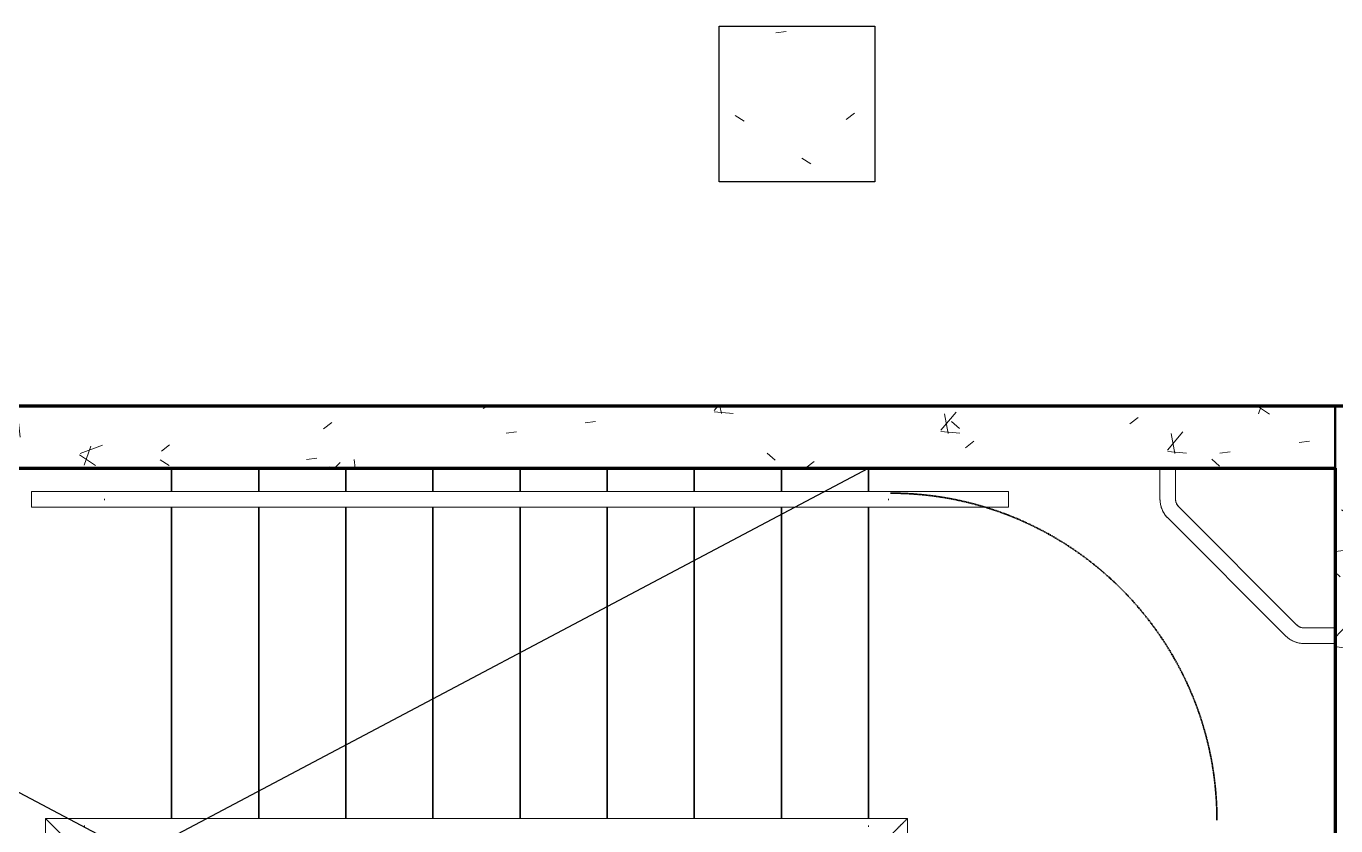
# Model space of a CAD drawing. Header units: millimetres. Extents: x -1379 to 1385823, y -4884429 to 548763.
# Drawn here: x 512493 to 516702, y -2305340 to -2302771 of the extents above; entities that cross this region are included whole.
import ezdxf

# ---------------------------------------------------------------- set-up
doc = ezdxf.new("R2010")
doc.units = ezdxf.units.MM
doc.linetypes.add('DPA_Hidden 100', pattern=[6, 4, -2])
doc.linetypes.add('DPA_Hidden 250', pattern=[3, 2, -1])
doc.layers.add('000 - CONCRETE_COL_CUT_COLOR_5', color=7, linetype='Continuous')
doc.layers.add('000 - CONCRETE_EX_BUILDING_MAIN_COLOR_1', color=7, linetype='Continuous')
for name, color, linetype, lineweight in [('_ _ A-DETL-OPENING', 7, 'Continuous', 25), ('A-COLS-E', 7, 'Continuous', 35), ('A-DETL-HDLN', 7, 'DPA_Hidden 100', 35), ('A-FLOR-E', 7, 'Continuous', 35), ('A-FLOR-HRAL', 7, 'Continuous', 35), ('A-WALL', 7, 'Continuous', 70), ('A-WALL-PATT', 7, 'Continuous', 70), ('S-STRS-E', 7, 'Continuous', 35), ('WALL-E', 7, 'Continuous', 50)]:
    doc.layers.add(name, color=color, linetype=linetype, lineweight=lineweight)
pattern_1 = [(50, (-216781.46, 2306690.5), (728.7365, -63.75582), [76.2, -838.2]), (355, (-216781.5, 2306690.5), (-140.97162, 764.2276), [60.96, -670.56]), (100.451, (-216720.74, 2306685.2), (587.77, 700.46675), [64.76, -712.36]), (46.184, (-216781.5, 2306893.7), (1084.31624, -168.17096), [114.3, -1257.3]), (96.636, (-216691.1, 2306879.7), (949.6099, 989.70985), [97.14, -1068.54]), (351.184, (-216781.5, 2306893.7), (949.62055, 989.70115), [91.44, -1005.84]), (21, (-216679.86, 2306842.9), (606.45787, -409.06057), [76.2, -838.2]), (326, (-216679.9, 2306842.9), (247.20834, 736.75292), [60.96, -670.56]), (71.451, (-216629.3, 2306808.8), (853.66825, 327.68547), [64.76, -712.36]), (37.5, (-216781.46, 2306690.48), (12.354693, 338.22012), [33.528, -628.904, 33.528, -647.192, -673.1]), (37.5, (-216781.46, 2306690.48), (12.354693, 338.22012), [-1343.152, 33.528, -639.572]), (7.5, (-216781.46, 2306690.48), (267.278874, 400.722127), [33.528, -354.584, 33.528, -613.664, -256.54]), (7.5, (-216781.46, 2306690.48), (267.278874, 400.722127), [-1035.304, 33.528, -223.012]), (327.5, (-217008.03, 2306690.48), (542.36333, -22.915345), [33.528, -220.472, 33.528, -758.952, -1051.56]), (327.5, (-217008.03, 2306690.48), (542.36333, -22.915345), [-1046.48, 33.528, -1018.032]), (317.5, (-217109.63, 2306690.5), (592.51696, 101.70711), [33.528, -296.672, 33.528, -492.76, -746.76]), (317.5, (-217109.63, 2306690.5), (592.51696, 101.70711), [-856.488, 33.528, -713.232])]

# ---------------------------------------------------------------- blocks, each defined once
blk = doc.blocks.new('DPA_Rectangular - 500 x 500mm-V6-IV01 - LOWER ROOF LEVEL PLAN')
at = {"layer": '000 - CONCRETE_COL_CUT_COLOR_5', "lineweight": 9}
h = blk.add_hatch(dxfattribs=at)
h.set_pattern_fill('FP_7', style=0, pattern_type=2)
h.set_pattern_definition([(50, (-229406.46, 2313145.5), (728.7365, -63.75582), [76.2, -838.2]), (355, (-229406.5, 2313145.5), (-140.97162, 764.2276), [60.96, -670.56]), (100.451, (-229345.74, 2313140.2), (587.77, 700.46675), [64.76, -712.36]), (46.184, (-229406.5, 2313348.7), (1084.31624, -168.17096), [114.3, -1257.3]), (96.636, (-229316.1, 2313334.7), (949.6099, 989.70985), [97.14, -1068.54]), (351.184, (-229406.5, 2313348.7), (949.62055, 989.70115), [91.44, -1005.84]), (21, (-229304.86, 2313297.9), (606.45787, -409.06057), [76.2, -838.2]), (326, (-229304.9, 2313297.9), (247.20834, 736.75292), [60.96, -670.56]), (71.451, (-229254.3, 2313263.8), (853.66825, 327.68547), [64.76, -712.36]), (37.5, (-229406.46, 2313145.48), (12.354693, 338.22012), [33.528, -628.904, 33.528, -1320.292]), (37.5, (-229406.46, 2313145.48), (12.354693, 338.22012), [-695.96, -647.192, 33.528, -639.572]), (7.5, (-229406.46, 2313145.48), (267.278874, 400.722127), [33.528, -354.584, 33.528, -870.204]), (7.5, (-229406.46, 2313145.48), (267.278874, 400.722127), [-421.64, -613.664, 33.528, -223.012]), (327.5, (-229633.03, 2313145.48), (542.36333, -22.915345), [33.528, -220.472, 33.528, -1810.512]), (327.5, (-229633.03, 2313145.48), (542.36333, -22.915345), [-287.528, -758.952, 33.528, -1018.032]), (317.5, (-229734.63, 2313145.5), (592.51696, 101.70711), [33.528, -296.672, 33.528, -1239.52]), (317.5, (-229734.63, 2313145.5), (592.51696, 101.70711), [-363.728, -492.76, 33.528, -713.232])])
h.paths.add_polyline_path([(250, -250), (250, 250), (-250, 250), (-250, -250)])
at = {"layer": '000 - CONCRETE_COL_CUT_COLOR_5', "color": 7}
for p, q in [((-250, 250), (250, 250)), ((-250, -250), (-250, 250)), ((250, 250), (250, -250)), ((250, -250), (-250, -250))]:
    blk.add_line(p, q, dxfattribs=at)
blk = doc.blocks.new('Railing - Railing-4928386-IV01 - LOWER ROOF LEVEL PLAN')
at = {"layer": '000 - CONCRETE_EX_BUILDING_MAIN_COLOR_1', "color": 7, "lineweight": 9}
for p, q in [((294346.6, -2306957.7), (294346.6, -2307057.2)), ((294347.5, -2306957.7), (294395.8, -2306957.7)), ((294395.8, -2306957.7), (294347.5, -2306957.7)), ((294396.6, -2307057.2), (294396.6, -2306957.7)), ((294785.4, -2307460.5), (294406.9, -2307081.9)), ((294371.5, -2307117.3), (294750.1, -2307495.8)), ((294909.6, -2307470.7), (294810.2, -2307470.7)), ((294909.6, -2307519.9), (294909.6, -2307471.6)), ((294909.6, -2307471.6), (294909.6, -2307519.9)), ((294810.2, -2307520.7), (294909.6, -2307520.7))]:
    blk.add_line(p, q, dxfattribs=at)
at = {"layer": '000 - CONCRETE_EX_BUILDING_MAIN_COLOR_1', "color": 7, "lineweight": 9, "flags": 128}
for points in [[(294346.6, -2307057.2), (294346.7, -2307060.6), (294346.9, -2307064), (294347.2, -2307067.4), (294347.7, -2307070.7), (294348.3, -2307074.1), (294349.1, -2307077.4), (294349.9, -2307080.7), (294350.9, -2307083.9), (294352.1, -2307087.1), (294353.3, -2307090.3), (294354.7, -2307093.4), (294356.2, -2307096.4), (294357.9, -2307099.4), (294359.6, -2307102.3), (294361.5, -2307105.2), (294363.5, -2307108), (294365.5, -2307110.6), (294367.7, -2307113.2), (294370, -2307115.8), (294371.5, -2307117.3)], [(294406.9, -2307081.9), (294405.9, -2307080.9), (294405, -2307079.9), (294404.1, -2307078.8), (294403.3, -2307077.7), (294402.5, -2307076.5), (294401.7, -2307075.4), (294401, -2307074.1), (294400.4, -2307072.9), (294399.8, -2307071.6), (294399.2, -2307070.4), (294398.7, -2307069), (294398.3, -2307067.7), (294397.9, -2307066.4), (294397.5, -2307065), (294397.2, -2307063.6), (294397, -2307062.3), (294396.8, -2307060.9), (294396.7, -2307059.5), (294396.6, -2307058.1), (294396.6, -2307057.2)], [(294810.2, -2307470.7), (294808.8, -2307470.7), (294807.4, -2307470.6), (294806, -2307470.5), (294804.6, -2307470.3), (294803.2, -2307470), (294801.8, -2307469.7), (294800.5, -2307469.4), (294799.2, -2307469), (294797.8, -2307468.5), (294796.5, -2307468), (294795.3, -2307467.4), (294794, -2307466.8), (294792.8, -2307466.1), (294791.6, -2307465.4), (294790.4, -2307464.6), (294789.3, -2307463.8), (294788.2, -2307462.9), (294787.1, -2307462), (294786.1, -2307461.1), (294785.4, -2307460.5)], [(294750.1, -2307495.8), (294752.5, -2307498.2), (294755.1, -2307500.4), (294757.7, -2307502.6), (294760.4, -2307504.6), (294763.2, -2307506.6), (294766.1, -2307508.4), (294769, -2307510.1), (294772, -2307511.7), (294775.1, -2307513.2), (294778.2, -2307514.5), (294781.4, -2307515.7), (294784.6, -2307516.8), (294787.9, -2307517.8), (294791.2, -2307518.6), (294794.5, -2307519.3), (294797.9, -2307519.8), (294801.2, -2307520.3), (294804.6, -2307520.5), (294808, -2307520.7), (294810.2, -2307520.7)]]:
    blk.add_lwpolyline(points, dxfattribs=at)
blk = doc.blocks.new('Handrail Type - Handrail_Internal_-4928391-IV01 - LOWER ROOF LEVEL PLAN')
at = {"layer": '000 - CONCRETE_EX_BUILDING_MAIN_COLOR_1', "color": 7, "lineweight": 9}
for p, q in [((294346.6, -2306957.7), (294346.6, -2307057.2)), ((294347.5, -2306957.7), (294395.8, -2306957.7)), ((294395.8, -2306957.7), (294347.5, -2306957.7)), ((294396.6, -2307057.2), (294396.6, -2306957.7)), ((294785.4, -2307460.5), (294406.9, -2307081.9)), ((294371.5, -2307117.3), (294750.1, -2307495.8)), ((294909.6, -2307470.7), (294810.2, -2307470.7)), ((294909.6, -2307519.9), (294909.6, -2307471.6)), ((294909.6, -2307471.6), (294909.6, -2307519.9)), ((294810.2, -2307520.7), (294909.6, -2307520.7))]:
    blk.add_line(p, q, dxfattribs=at)
at = {"layer": '000 - CONCRETE_EX_BUILDING_MAIN_COLOR_1', "color": 7, "lineweight": 9, "flags": 128}
for points in [[(294346.6, -2307057.2), (294346.7, -2307060.6), (294346.9, -2307064), (294347.2, -2307067.4), (294347.7, -2307070.7), (294348.3, -2307074.1), (294349.1, -2307077.4), (294349.9, -2307080.7), (294350.9, -2307083.9), (294352.1, -2307087.1), (294353.3, -2307090.3), (294354.7, -2307093.4), (294356.2, -2307096.4), (294357.9, -2307099.4), (294359.6, -2307102.3), (294361.5, -2307105.2), (294363.5, -2307108), (294365.5, -2307110.6), (294367.7, -2307113.2), (294370, -2307115.8), (294371.5, -2307117.3)], [(294406.9, -2307081.9), (294405.9, -2307080.9), (294405, -2307079.9), (294404.1, -2307078.8), (294403.3, -2307077.7), (294402.5, -2307076.5), (294401.7, -2307075.4), (294401, -2307074.1), (294400.4, -2307072.9), (294399.8, -2307071.6), (294399.2, -2307070.4), (294398.7, -2307069), (294398.3, -2307067.7), (294397.9, -2307066.4), (294397.5, -2307065), (294397.2, -2307063.6), (294397, -2307062.3), (294396.8, -2307060.9), (294396.7, -2307059.5), (294396.6, -2307058.1), (294396.6, -2307057.2)], [(294810.2, -2307470.7), (294808.8, -2307470.7), (294807.4, -2307470.6), (294806, -2307470.5), (294804.6, -2307470.3), (294803.2, -2307470), (294801.8, -2307469.7), (294800.5, -2307469.4), (294799.2, -2307469), (294797.8, -2307468.5), (294796.5, -2307468), (294795.3, -2307467.4), (294794, -2307466.8), (294792.8, -2307466.1), (294791.6, -2307465.4), (294790.4, -2307464.6), (294789.3, -2307463.8), (294788.2, -2307462.9), (294787.1, -2307462), (294786.1, -2307461.1), (294785.4, -2307460.5)], [(294750.1, -2307495.8), (294752.5, -2307498.2), (294755.1, -2307500.4), (294757.7, -2307502.6), (294760.4, -2307504.6), (294763.2, -2307506.6), (294766.1, -2307508.4), (294769, -2307510.1), (294772, -2307511.7), (294775.1, -2307513.2), (294778.2, -2307514.5), (294781.4, -2307515.7), (294784.6, -2307516.8), (294787.9, -2307517.8), (294791.2, -2307518.6), (294794.5, -2307519.3), (294797.9, -2307519.8), (294801.2, -2307520.3), (294804.6, -2307520.5), (294808, -2307520.7), (294810.2, -2307520.7)]]:
    blk.add_lwpolyline(points, dxfattribs=at)
blk = doc.blocks.new('Handrail Type - Handrail_Internal_-V274-IV01 - LOWER ROOF LEVEL PLAN')
at = {"layer": '000 - CONCRETE_EX_BUILDING_MAIN_COLOR_1', "color": 7, "lineweight": 9}
for p, q in [((294396.6, -2306957.7), (294346.6, -2306957.7)), ((294346.6, -2306957.7), (294346.6, -2307057.2)), ((294396.6, -2306957.7), (294396.6, -2307057.2)), ((294406.9, -2307081.9), (294785.4, -2307460.5)), ((294371.5, -2307117.3), (294750.1, -2307495.8)), ((294810.2, -2307470.7), (294909.6, -2307470.7)), ((294909.6, -2307470.7), (294909.6, -2307520.7)), ((294810.2, -2307520.7), (294909.6, -2307520.7))]:
    blk.add_line(p, q, dxfattribs=at)
for centre, radius, start, end in [((294431.6, -2307057.2), 85, 180, 225), ((294431.6, -2307057.2), 35, 180, 225), ((294810.2, -2307435.7), 35, 225, 270), ((294810.2, -2307435.7), 85, 225, 270)]:
    blk.add_arc(centre, radius, start, end, dxfattribs=at)
blk = doc.blocks.new('Railing - Railing-6006670-IV01 - LOWER ROOF LEVEL PLAN')
at = {"layer": '000 - CONCRETE_EX_BUILDING_MAIN_COLOR_1', "color": 7, "lineweight": 9}
for p, q in [((290764.6, -2308082.7), (290889.6, -2308082.7)), ((290764.6, -2308200.2), (290764.6, -2308082.7)), ((290889.6, -2308082.7), (291869.6, -2308082.7)), ((291869.6, -2308082.7), (292709.6, -2308082.7)), ((292709.6, -2308082.7), (293409.6, -2308082.7)), ((293409.6, -2308082.7), (293534.6, -2308082.7)), ((293534.6, -2308082.7), (293534.6, -2309342.7)), ((290814.6, -2308132.7), (290889.6, -2308132.7)), ((290814.6, -2308200.2), (290814.6, -2308132.7)), ((290889.6, -2308132.7), (291869.6, -2308132.7)), ((291869.6, -2308132.7), (292709.6, -2308132.7)), ((292709.6, -2308132.7), (293409.6, -2308132.7)), ((293409.6, -2308132.7), (293484.6, -2308132.7)), ((293484.6, -2308132.7), (293484.6, -2309342.7))]:
    blk.add_line(p, q, dxfattribs=at)
blk = doc.blocks.new('Top Rail Type - Top Rail_Internal_-6006675-IV01 - LOWER ROOF LEVEL PLAN')
at = {"layer": '000 - CONCRETE_EX_BUILDING_MAIN_COLOR_1', "color": 7, "lineweight": 9}
for p, q in [((290764.6, -2308082.7), (290764.6, -2308200.2)), ((290896.8, -2308082.7), (290764.6, -2308082.7)), ((291882.9, -2308082.7), (290896.8, -2308082.7)), ((292722.9, -2308082.7), (291882.9, -2308082.7)), ((293416.8, -2308082.7), (292722.9, -2308082.7)), ((293534.6, -2308082.7), (293416.8, -2308082.7)), ((293534.6, -2309342.7), (293534.6, -2308082.7)), ((290814.6, -2308200.2), (290814.6, -2308132.7)), ((290814.6, -2308132.7), (290896.8, -2308132.7)), ((290896.8, -2308132.7), (291882.9, -2308132.7)), ((291882.9, -2308132.7), (292722.9, -2308132.7)), ((292722.9, -2308132.7), (293416.8, -2308132.7)), ((293416.8, -2308132.7), (293484.6, -2308132.7)), ((293484.6, -2308132.7), (293484.6, -2309342.7)), ((290764.6, -2308200.2), (290764.6, -2308300.9)), ((290814.6, -2308300.9), (290814.6, -2308200.2)), ((290792, -2308300.9), (290787.3, -2308300.9)), ((293484.6, -2309342.7), (293484.6, -2309393.4)), ((293534.6, -2309393.4), (293534.6, -2309342.7)), ((293485.5, -2309393.4), (293533.8, -2309393.4)), ((293533.8, -2309393.4), (293485.5, -2309393.4))]:
    blk.add_line(p, q, dxfattribs=at)
for points, knots in [([(290813.1, -2308131.2), (290813, -2308131), (290812.5, -2308130.5), (290811.3, -2308129.4), (290809.8, -2308127.9), (290808.4, -2308126.5), (290806.9, -2308125), (290804.9, -2308123), (290802.6, -2308120.7), (290800.7, -2308118.8), (290799.2, -2308117.3), (290797.7, -2308115.7), (290796.1, -2308114.2), (290794.5, -2308112.6), (290792.9, -2308111), (290791.3, -2308109.3), (290789.6, -2308107.7), (290788, -2308106.1), (290786.4, -2308104.4), (290784.8, -2308102.8), (290783.2, -2308101.2), (290781.6, -2308099.7), (290780.1, -2308098.1), (290778.6, -2308096.6), (290777.1, -2308095.2), (290775.7, -2308093.8), (290774, -2308092), (290772.3, -2308090.4), (290770.8, -2308088.9), (290769.4, -2308087.5), (290767.9, -2308086), (290766.5, -2308084.5), (290765.8, -2308083.8), (290765.5, -2308083.6)], [0.1123442, 0.1123442, 0.1123442, 0.1123442, 0.125, 0.1666667, 0.2083333, 0.2291667, 0.25, 0.2916667, 0.3333333, 0.3541667, 0.375, 0.3958333, 0.4166667, 0.4375, 0.4583333, 0.4791667, 0.5, 0.5208333, 0.5416667, 0.5625, 0.5833333, 0.6041667, 0.625, 0.6458333, 0.6666667, 0.6875, 0.7083333, 0.75, 0.7708333, 0.7916667, 0.8333333, 0.875, 0.9166667, 0.9166667, 0.9166667, 0.9166667]), ([(290765.5, -2308083.6), (290765.8, -2308083.8), (290766.5, -2308084.5), (290767.9, -2308086), (290769.4, -2308087.5), (290770.8, -2308088.9), (290772.3, -2308090.4), (290774.4, -2308092.4), (290776.6, -2308094.7), (290778.6, -2308096.6), (290780.1, -2308098.1), (290781.6, -2308099.7), (290783.2, -2308101.2), (290784.8, -2308102.8), (290786.4, -2308104.4), (290788, -2308106.1), (290789.6, -2308107.7), (290791.3, -2308109.3), (290792.9, -2308111), (290794.5, -2308112.6), (290796.1, -2308114.2), (290797.7, -2308115.7), (290799.2, -2308117.3), (290800.7, -2308118.8), (290802.1, -2308120.2), (290803.5, -2308121.6), (290805.3, -2308123.4), (290806.9, -2308125), (290808.4, -2308126.5), (290809.8, -2308127.9), (290811.3, -2308129.4), (290812.5, -2308130.5), (290813, -2308131), (290813.1, -2308131.2)], [0.0833333, 0.0833333, 0.0833333, 0.0833333, 0.125, 0.1666667, 0.2083333, 0.2291667, 0.25, 0.2916667, 0.3333333, 0.3541667, 0.375, 0.3958333, 0.4166667, 0.4375, 0.4583333, 0.4791667, 0.5, 0.5208333, 0.5416667, 0.5625, 0.5833333, 0.6041667, 0.625, 0.6458333, 0.6666667, 0.6875, 0.7083333, 0.75, 0.7708333, 0.7916667, 0.8333333, 0.875, 0.8876558, 0.8876558, 0.8876558, 0.8876558]), ([(293533.8, -2308083.6), (293533.5, -2308083.8), (293532.8, -2308084.5), (293531.3, -2308086), (293529.8, -2308087.5), (293528.4, -2308088.9), (293527, -2308090.4), (293525.3, -2308092), (293523.5, -2308093.8), (293522.1, -2308095.2), (293520.7, -2308096.6), (293519.2, -2308098.1), (293517.7, -2308099.7), (293516.1, -2308101.2), (293514.5, -2308102.8), (293512.9, -2308104.4), (293511.3, -2308106.1), (293509.6, -2308107.7), (293508, -2308109.3), (293506.4, -2308111), (293504.7, -2308112.6), (293503.2, -2308114.2), (293501.6, -2308115.7), (293500.1, -2308117.3), (293498.6, -2308118.8), (293497.1, -2308120.2), (293495.7, -2308121.6), (293494, -2308123.4), (293492.3, -2308125), (293490.8, -2308126.5), (293489.4, -2308127.9), (293487.9, -2308129.4), (293486.8, -2308130.5), (293486.3, -2308131.1), (293486.2, -2308131.2)], [-0.9166667, -0.9166667, -0.9166667, -0.9166667, -0.875, -0.8333333, -0.7916667, -0.7708333, -0.75, -0.7083333, -0.6875, -0.6666667, -0.6458333, -0.625, -0.6041667, -0.5833333, -0.5625, -0.5416667, -0.5208333, -0.5, -0.4791667, -0.4583333, -0.4375, -0.4166667, -0.3958333, -0.375, -0.3541667, -0.3333333, -0.3125, -0.2916667, -0.25, -0.2291667, -0.2083333, -0.1666667, -0.125, -0.1123442, -0.1123442, -0.1123442, -0.1123442]), ([(293486.2, -2308131.2), (293486.3, -2308131.1), (293486.8, -2308130.5), (293487.9, -2308129.4), (293489.4, -2308127.9), (293490.8, -2308126.5), (293492.3, -2308125), (293494, -2308123.4), (293495.7, -2308121.6), (293497.1, -2308120.2), (293498.6, -2308118.8), (293500.1, -2308117.3), (293501.6, -2308115.7), (293503.2, -2308114.2), (293504.7, -2308112.6), (293506.4, -2308111), (293508, -2308109.3), (293509.6, -2308107.7), (293511.3, -2308106.1), (293512.9, -2308104.4), (293514.5, -2308102.8), (293516.1, -2308101.2), (293517.7, -2308099.7), (293519.2, -2308098.1), (293520.7, -2308096.6), (293522.1, -2308095.2), (293523.5, -2308093.8), (293525.3, -2308092), (293527, -2308090.4), (293528.4, -2308088.9), (293529.8, -2308087.5), (293531.3, -2308086), (293532.8, -2308084.5), (293533.5, -2308083.8), (293533.8, -2308083.6)], [-0.8876558, -0.8876558, -0.8876558, -0.8876558, -0.875, -0.8333333, -0.7916667, -0.7708333, -0.75, -0.7083333, -0.6875, -0.6666667, -0.6458333, -0.625, -0.6041667, -0.5833333, -0.5625, -0.5416667, -0.5208333, -0.5, -0.4791667, -0.4583333, -0.4375, -0.4166667, -0.3958333, -0.375, -0.3541667, -0.3333333, -0.3125, -0.2916667, -0.25, -0.2291667, -0.2083333, -0.1666667, -0.125, -0.0833333, -0.0833333, -0.0833333, -0.0833333])]:
    blk.add_open_spline(points, degree=3, knots=knots, dxfattribs=at)
for points in [[(290889.7, -2308109.7), (290889.6, -2308109), (290889.6, -2308107.7), (290889.6, -2308106.4), (290889.7, -2308105.7)], [(293409.7, -2308109.7), (293409.6, -2308109), (293409.6, -2308107.7), (293409.6, -2308106.4), (293409.7, -2308105.7)]]:
    blk.add_open_spline(points, degree=3, dxfattribs=at)
blk = doc.blocks.new('Top Rail Type - Top Rail_Internal_-V667-IV01 - LOWER ROOF LEVEL PLAN')
at = {"layer": '000 - CONCRETE_EX_BUILDING_MAIN_COLOR_1', "color": 7, "lineweight": 9}
for p, q in [((290764.6, -2308082.7), (290889.6, -2308082.7)), ((290764.6, -2308300.9), (290764.6, -2308082.7)), ((290889.6, -2308082.7), (293409.6, -2308082.7)), ((293409.6, -2308082.7), (293534.6, -2308082.7)), ((293534.6, -2308082.7), (293534.6, -2309393.4)), ((290814.6, -2308132.7), (290889.6, -2308132.7)), ((290814.6, -2308300.9), (290814.6, -2308132.7)), ((290889.6, -2308132.7), (293409.6, -2308132.7)), ((293409.6, -2308132.7), (293484.6, -2308132.7)), ((293484.6, -2308132.7), (293484.6, -2309393.4)), ((290764.6, -2308300.9), (290814.6, -2308300.9)), ((293534.6, -2309393.4), (293484.6, -2309393.4))]:
    blk.add_line(p, q, dxfattribs=at)
blk = doc.blocks.new('Top Rail Type - Top Rail_Internal_-6008151-IV01 - LOWER ROOF LEVEL PLAN')
at = {"layer": '000 - CONCRETE_EX_BUILDING_MAIN_COLOR_1', "color": 7, "lineweight": 9}
for p, q in [((290960.8, -2307032.7), (290719.6, -2307032.7)), ((290719.6, -2307081.9), (290719.6, -2307033.6)), ((290719.6, -2307033.6), (290719.6, -2307081.9)), ((293480.8, -2307032.7), (290960.8, -2307032.7)), ((293859.6, -2307032.7), (293480.8, -2307032.7)), ((293859.6, -2307081.9), (293859.6, -2307033.6)), ((293859.6, -2307033.6), (293859.6, -2307081.9)), ((290719.6, -2307082.7), (290960.8, -2307082.7)), ((290960.8, -2307082.7), (293480.8, -2307082.7)), ((293480.8, -2307082.7), (293859.6, -2307082.7))]:
    blk.add_line(p, q, dxfattribs=at)
for points in [[(290953.7, -2307059.7), (290953.6, -2307059.1), (290953.6, -2307057.7), (290953.6, -2307056.4), (290953.7, -2307055.7)], [(293473.7, -2307059.7), (293473.6, -2307059.1), (293473.6, -2307057.7), (293473.6, -2307056.4), (293473.7, -2307055.7)]]:
    blk.add_open_spline(points, degree=3, dxfattribs=at)
blk = doc.blocks.new('Top Rail Type - Top Rail_Internal_-V668-IV01 - LOWER ROOF LEVEL PLAN')
at = {"layer": '000 - CONCRETE_EX_BUILDING_MAIN_COLOR_1', "color": 7, "lineweight": 9}
for p, q in [((290719.6, -2307032.7), (290719.6, -2307082.7)), ((290719.6, -2307032.7), (290953.6, -2307032.7)), ((290953.6, -2307032.7), (293473.6, -2307032.7)), ((293473.6, -2307032.7), (293859.6, -2307032.7)), ((293859.6, -2307032.7), (293859.6, -2307082.7)), ((290719.6, -2307082.7), (290953.6, -2307082.7)), ((290953.6, -2307082.7), (293473.6, -2307082.7)), ((293473.6, -2307082.7), (293859.6, -2307082.7))]:
    blk.add_line(p, q, dxfattribs=at)
blk = doc.blocks.new('C-1-IV01_REV00_20260605-145550_LOPF_EX')
at = {"layer": 'A-WALL-PATT', "lineweight": 9}
h = blk.add_hatch(dxfattribs=at)
h.set_pattern_fill('FP_2', style=0, pattern_type=2)
h.set_pattern_definition(pattern_1)
h.paths.add_polyline_path([(14355, -7625), (14355, -7425), (8155, -7425), (8155, -7625), (14295.7, -7625)])
h = blk.add_hatch(dxfattribs=at)
h.set_pattern_fill('FP_2', style=0, pattern_type=2)
h.set_pattern_definition(pattern_1)
h.paths.add_polyline_path([(14455, -10310), (14555, -10310), (14555, -9960), (14355, -9960), (14355, -10310)])
h.paths.add_polyline_path([(14355, -8860), (14555, -8860), (14555, -7425), (14355, -7425), (14355, -8798.3)])
at = {"layer": '_ _ A-DETL-OPENING', "color": 7}
for p, q in [((8155, -10110), (12855, -7625)), ((12855, -10110), (8155, -7625))]:
    blk.add_line(p, q, dxfattribs=at)
at = {"layer": 'A-DETL-HDLN', "color": 7, "linetype": 'DPA_Hidden 250'}
blk.add_arc((12925, -8755), 1050, 0, 90, dxfattribs=at)
at = {"layer": 'A-FLOR-E', "color": 7}
for p, q in [((14555, -7425), (7235, -7425)), ((7235, -7425), (14555, -7425)), ((7375, -7425), (14415, -7425)), ((14355, -7625), (12855, -7625)), ((12855, -7625), (12855, -7700)), ((12855, -7750), (12855, -8750))]:
    blk.add_line(p, q, dxfattribs=at)
at = {"layer": 'A-WALL', "color": 7}
for p, q in [((14355, -7425), (8155, -7425)), ((14455, -7425), (14355, -7425)), ((8155, -7625), (14355, -7625)), ((14355, -7625), (14355, -8860))]:
    blk.add_line(p, q, dxfattribs=at)
at = {"layer": 'S-STRS-E', "color": 7}
for p, q in [((10615, -7625), (8155, -7625)), ((10615, -7625), (8155, -7625)), ((10615, -7625), (10615, -7700)), ((10615, -7625), (10615, -7700)), ((10615, -7625), (10895, -7625)), ((10615, -7625), (10895, -7625)), ((10895, -7625), (11175, -7625)), ((10895, -7625), (11175, -7625)), ((10895, -7625), (10895, -7700)), ((10895, -7625), (10895, -7700)), ((11175, -7625), (11455, -7625)), ((11175, -7625), (11455, -7625)), ((11175, -7625), (11175, -7700)), ((11175, -7625), (11175, -7700)), ((11455, -7625), (11735, -7625)), ((11455, -7625), (11735, -7625)), ((11455, -7625), (11455, -7700)), ((11455, -7625), (11455, -7700)), ((11735, -7625), (12015, -7625)), ((11735, -7625), (12015, -7625)), ((11735, -7625), (11735, -7700)), ((11735, -7625), (11735, -7700)), ((12015, -7625), (12295, -7625)), ((12015, -7625), (12295, -7625)), ((12015, -7625), (12015, -7700)), ((12015, -7625), (12015, -7700)), ((12295, -7625), (12575, -7625)), ((12295, -7625), (12575, -7625)), ((12295, -7625), (12295, -7700)), ((12295, -7625), (12295, -7700)), ((12575, -7625), (12855, -7625)), ((12575, -7625), (12855, -7625)), ((12575, -7625), (12575, -7700)), ((12575, -7625), (12575, -7700)), ((14355, -7625), (12855, -7625)), ((12855, -7625), (12855, -7700)), ((14355, -10110), (14355, -7625)), ((10615, -7750), (10615, -8750)), ((10615, -7750), (10615, -8750)), ((10895, -7750), (10895, -8750)), ((10895, -7750), (10895, -8750)), ((11175, -7750), (11175, -8750)), ((11175, -7750), (11175, -8750)), ((11455, -7750), (11455, -8750)), ((11455, -7750), (11455, -8750)), ((11735, -7750), (11735, -8750)), ((11735, -7750), (11735, -8750)), ((12015, -7750), (12015, -8750)), ((12015, -7750), (12015, -8750)), ((12295, -7750), (12295, -8750)), ((12295, -7750), (12295, -8750)), ((12575, -7750), (12575, -8750)), ((12575, -7750), (12575, -8750)), ((12855, -7750), (12855, -8750))]:
    blk.add_line(p, q, dxfattribs=at)
at = {"layer": 'WALL-E', "color": 7}
for p, q in [((14355, -7425), (7955, -7425)), ((7955, -7425), (14355, -7425)), ((14355, -7425), (14355, -7625)), ((14355, -7625), (14355, -7425)), ((14355, -7425), (14555, -7425)), ((14555, -7425), (14355, -7425)), ((14355, -7625), (14355, -7425)), ((14355, -7425), (14355, -7625)), ((14355, -7625), (8155, -7625)), ((8155, -7625), (14355, -7625)), ((14355, -7625), (14355, -10110)), ((14355, -10110), (14355, -7625))]:
    blk.add_line(p, q, dxfattribs=at)
at = {"layer": 'A-COLS-E', "color": 7}
blk.add_blockref('DPA_Rectangular - 500 x 500mm-V6-IV01 - LOWER ROOF LEVEL PLAN', (12625, -6455), dxfattribs=at)
at = {"layer": 'A-FLOR-HRAL', "color": 7}
blk.add_blockref('Railing - Railing-4928386-IV01 - LOWER ROOF LEVEL PLAN', (-280554.6, 2299332.7), dxfattribs=at)
at = {"layer": 'A-FLOR-HRAL', "color": 7, "lineweight": 9}
for name in ['Handrail Type - Handrail_Internal_-4928391-IV01 - LOWER ROOF LEVEL PLAN', 'Handrail Type - Handrail_Internal_-V274-IV01 - LOWER ROOF LEVEL PLAN', 'Top Rail Type - Top Rail_Internal_-6008151-IV01 - LOWER ROOF LEVEL PLAN', 'Top Rail Type - Top Rail_Internal_-V668-IV01 - LOWER ROOF LEVEL PLAN', 'Railing - Railing-6006670-IV01 - LOWER ROOF LEVEL PLAN', 'Top Rail Type - Top Rail_Internal_-6006675-IV01 - LOWER ROOF LEVEL PLAN', 'Top Rail Type - Top Rail_Internal_-V667-IV01 - LOWER ROOF LEVEL PLAN']:
    blk.add_blockref(name, (-280554.6, 2299332.7), dxfattribs=at)

msp = doc.modelspace()

# ---------------------------------------------------------------- block references
at = {"color": 7}
msp.add_blockref('C-1-IV01_REV00_20260605-145550_LOPF_EX', (502344.8, -2296566.4), dxfattribs=at)

doc.saveas('drawing.dxf')
